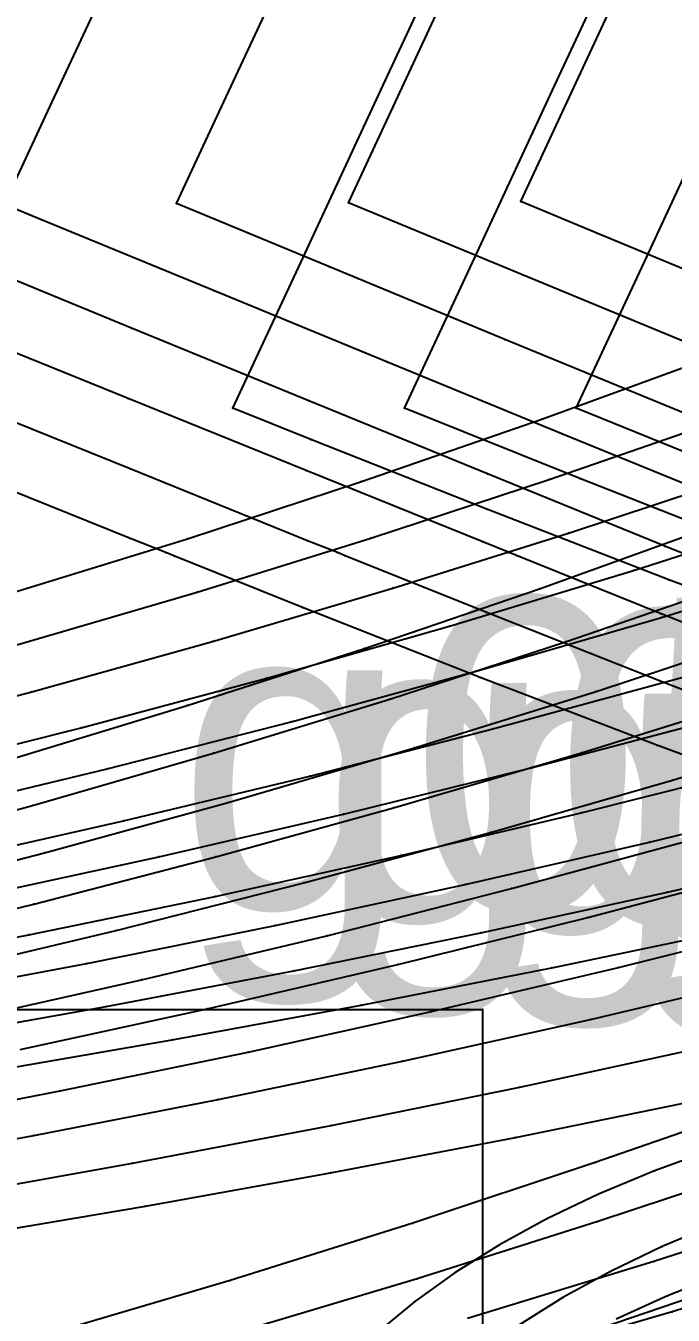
# Model space of a CAD drawing. Extents: x -2408 to 1029, y -526 to 2095.
# Drawn here: x -369.3 to -317.6, y 1401.6 to 1504.6 of the extents above; entities that cross this region are included whole.
import ezdxf

# ---------------------------------------------------------------- set-up
doc = ezdxf.new("R2010")
doc.units = 0
doc.layers.add('TEXT', color=7, linetype='Continuous')

# ---------------------------------------------------------------- blocks, each defined once
blk = doc.blocks.new(' -30')
at = {"layer": '1'}
for points in [[(146.046572, 1030.066786), (159.896121, 1034.343554), (173.786965, 1038.89631), (188.201002, 1043.887422), (202.501794, 1049.092839), (216.759756, 1054.511191), (230.955195, 1060.091369), (243.916607, 1065.312729), (245.067468, 1065.776346), (259.100474, 1071.458129), (273.102488, 1077.10928)], [(318.337823, 1078.588526), (324.656628, 1064.865272), (331.128043, 1050.810587), (337.397954, 1037.193554), (341.476479, 1028.3358), (332.67395, 1024.812805), (318.612559, 1019.189992), (304.623987, 1013.601533), (290.473653, 1007.954145), (276.094572, 1002.222342), (273.450279, 1001.171188), (272.829819, 1000.922089), (261.800264, 996.540208), (247.75161, 991.036685), (233.544141, 985.642384), (219.371839, 980.464949), (204.897519, 975.358333), (190.61272, 970.499773), (175.89827, 965.724167), (161.474439, 961.294645), (147.270055, 957.182145), (132.709902, 953.223638)], [(-94.802148, 510.607237), (-94.92007, 495.218377), (-94.849239, 479.974435), (-94.527407, 465.687633), (-93.937497, 450.831002), (-93.098738, 435.516135), (-92.109499, 420.534611), (-91.504507, 412.391815), (-106.438525, 409.720329), (-114.166003, 408.231014), (-119.644224, 406.949512), (-124.775494, 405.499108), (-129.635597, 403.873403), (-133.993312, 402.168599), (-138.086996, 400.305998)]]:
    blk.add_lwpolyline(points, dxfattribs=at)
at = {"layer": '14'}
for points in [[(145.60942, 1016.694667), (159.855558, 1021.012956), (174.025488, 1025.573994), (188.010876, 1030.340417), (202.556056, 1035.571492), (216.613466, 1040.8583), (231.016792, 1046.467494), (245.371055, 1052.200986), (249.235153, 1053.761826), (249.235153, 1053.761826), (256.057094, 1038.945869), (262.564032, 1024.81404), (268.132896, 1012.721558), (268.132381, 1012.721329), (268.132114, 1012.721252), (264.118011, 1011.111172), (249.89318, 1005.467647), (235.685252, 1000.013509), (221.335671, 994.693965), (206.941998, 989.526014), (192.480177, 984.520378), (177.890002, 979.692252), (163.289057, 975.10716), (149.057305, 970.891915)], [(-107.447786, 515.697021), (-107.630848, 499.494936), (-107.59201, 483.699343), (-107.334268, 469.047236), (-106.777074, 453.55854), (-106.009624, 438.589179), (-105.05906, 423.721831), (-104.773865, 419.820175), (-112.92615, 418.352416), (-119.410509, 416.948304), (-125.016039, 415.490597), (-130.165454, 413.906458), (-135.017357, 412.164035), (-139.49255, 410.303017), (-143.626633, 408.325475), (-147.418247, 406.247763), (-150.941165, 404.038842), (-154.175671, 401.715027), (-157.04112, 399.354777)]]:
    blk.add_lwpolyline(points, dxfattribs=at)
at = {"layer": '3'}
for p in [(188.201002, 1043.887422), (173.786965, 1038.89631), (159.896121, 1034.343554), (188.010876, 1030.340417), (174.025488, 1025.573994), (159.855558, 1021.012956), (192.480177, 984.520378), (177.890002, 979.692252), (163.289057, 975.10716), (-135.017357, 412.164035), (-139.49255, 410.303017), (-143.626633, 408.325475), (-147.418247, 406.247763), (-150.941165, 404.038842), (-154.175671, 401.715027), (-133.993312, 402.168599)]:
    blk.add_point(p, dxfattribs=at)
at = {"layer": 'TEXT', "color": 7}
blk.add_text('g05-30', height=25, dxfattribs=at).set_placement((159.04, 1004.64))
blk = doc.blocks.new('-30')
at = {"layer": '1'}
blk.add_lwpolyline([(-621.816635, 751.94191), (-605.712108, 751.94191), (-590.007003, 751.94191), (-576.306009, 751.94191), (-575.152168, 751.94191), (-575.152168, 736.519947), (-575.152168, 721.699142), (-595.670056, 721.699142), (-613.389459, 721.699142)], dxfattribs=at)
at = {"layer": '14'}
blk.add_lwpolyline([(-621.816635, 751.94191), (-605.712108, 751.94191), (-590.007003, 751.94191), (-576.306009, 751.94191), (-575.152168, 751.94191), (-575.152168, 736.519947), (-575.152168, 721.699142), (-595.670056, 721.699142), (-613.389459, 721.699142)], dxfattribs=at)
at = {"layer": '2'}
blk.add_point((-575.152168, 751.94191), dxfattribs=at)
blk.add_point((-575.152168, 751.94191), dxfattribs=at)
at = {"layer": '3'}
for p in [(-605.712108, 751.94191), (-605.712108, 751.94191), (-590.007003, 751.94191), (-590.007003, 751.94191), (-576.306009, 751.94191), (-576.306009, 751.94191), (-575.152168, 736.519947), (-575.152168, 736.519947)]:
    blk.add_point(p, dxfattribs=at)
blk = doc.blocks.new(' -31')
at = {"layer": '1'}
blk.add_lwpolyline([(145.402375, 1025.916377), (159.820729, 1030.124264), (173.680122, 1034.422597), (187.948491, 1039.111016), (202.267384, 1044.080894), (216.377326, 1049.225897), (230.842432, 1054.725603), (244.823244, 1060.210773), (257.632027, 1065.31395), (258.772705, 1065.768421), (273.166301, 1071.517705), (287.449371, 1077.224037)], dxfattribs=at)
at = {"layer": '14'}
for points in [[(132.396191, 1009.209824), (146.642882, 1013.073175), (161.106041, 1017.252778), (175.217085, 1021.585355), (189.254622, 1026.149249), (203.664295, 1031.101936)], [(206.261899, 984.636801), (191.836249, 979.853162), (177.406281, 975.297875), (162.757441, 970.925727)], [(-102.367792, 519.202194), (-102.591168, 502.7479), (-102.603046, 487.153104), (-102.402857, 471.839814), (-101.962557, 457.181413), (-101.253314, 441.500905), (-100.364637, 426.136454), (-99.693871, 416.315002), (-107.84615, 414.847221), (-114.330507, 413.443097), (-119.936035, 411.985387), (-125.085454, 410.401247), (-129.93736, 408.658831), (-134.41255, 406.797831), (-138.546636, 404.820276), (-142.338245, 402.742581), (-145.861162, 400.533666)]]:
    blk.add_lwpolyline(points, dxfattribs=at)
at = {"layer": '3'}
for p in [(187.948491, 1039.111016), (173.680122, 1034.422597), (159.820729, 1030.124264), (189.254622, 1026.149249), (175.217085, 1021.585355), (161.106041, 1017.252778), (146.642882, 1013.073175), (191.836249, 979.853162), (177.406281, 975.297875), (-134.41255, 406.797831), (-138.546636, 404.820276), (-142.338245, 402.742581)]:
    blk.add_point(p, dxfattribs=at)
at = {"layer": 'TEXT', "color": 7}
blk.add_text('g05-31', height=25, dxfattribs=at).set_placement((169.72, 1003.67))
blk = doc.blocks.new(' -32')
at = {"layer": '1'}
blk.add_lwpolyline([(131.220497, 1018.445942), (145.752876, 1022.224506), (160.195872, 1026.232034), (174.597374, 1030.48259), (188.631312, 1034.876482), (202.885353, 1039.597651), (217.472892, 1044.690018), (231.574709, 1049.847768), (245.806485, 1055.258173), (259.789032, 1060.730029), (271.347237, 1065.315628), (274.125396, 1066.417904), (288.46595, 1072.11752), (302.608638, 1077.738949)], dxfattribs=at)
at = {"layer": '14'}
for points in [[(132.044623, 1005.561161), (146.773454, 1009.351388), (161.438868, 1013.38084), (176.326034, 1017.737286), (190.849765, 1022.250228), (205.296784, 1027.001347)], [(210.274209, 981.480985), (195.450557, 976.711731), (180.556721, 972.165743)]]:
    blk.add_lwpolyline(points, dxfattribs=at)
at = {"layer": '3'}
for p in [(188.631312, 1034.876482), (174.597374, 1030.48259), (160.195872, 1026.232034), (145.752876, 1022.224506), (190.849765, 1022.250228), (176.326034, 1017.737286), (161.438868, 1013.38084), (146.773454, 1009.351388), (195.450557, 976.711731)]:
    blk.add_point(p, dxfattribs=at)
at = {"layer": 'TEXT', "color": 7}
blk.add_text('g05-32', height=25, dxfattribs=at).set_placement((181.11, 1002.86))
blk = doc.blocks.new(' -33')
at = {"layer": '1'}
for points in [[(-545.149032, 953.489389), (-559.232663, 957.409186), (-573.264929, 961.57915), (-587.762905, 966.154363), (-602.382815, 971.016992), (-616.743148, 976.006816), (-631.099971, 981.177403), (-645.33917, 986.503052), (-659.78629, 992.156968), (-673.873731, 997.871882), (-682.281036, 1001.3311), (-682.806625, 1001.551514), (-688.225036, 1003.783401), (-702.54612, 1009.702672), (-716.502524, 1015.48381), (-730.499472, 1021.292551), (-744.362144, 1027.055798), (-750.445557, 1029.588776), (-746.741071, 1037.541389), (-740.393803, 1051.167375)], [(134.079505, 1015.688423), (148.839588, 1019.383526), (163.675903, 1023.352798), (178.271132, 1027.510495), (192.971397, 1031.957475), (207.179358, 1036.510142), (221.72836, 1041.429301), (236.236683, 1046.582096), (250.637788, 1051.918362), (264.767873, 1057.335993), (279.065367, 1062.943275), (285.062695, 1065.316849), (293.363699, 1068.602246), (307.309375, 1074.134018), (321.33089, 1079.704903), (335.201751, 1085.223713), (349.071618, 1090.749711), (353.139229, 1092.372131), (359.660655, 1078.208832), (365.989945, 1064.462811), (372.269339, 1050.82515), (378.545277, 1037.194993)]]:
    blk.add_lwpolyline(points, dxfattribs=at)
at = {"layer": '14'}
for points in [[(130.456307, 1001.769517), (145.062039, 1005.314683), (159.61126, 1009.086484), (173.797025, 1012.999371), (188.821907, 1017.401912), (203.175623, 1021.859929), (217.456673, 1026.543979), (232.138738, 1031.620144), (246.270399, 1036.735167), (260.476804, 1042.070281), (274.494824, 1047.488045), (288.194082, 1052.891253), (290.383148, 1053.761826), (290.383148, 1053.761826), (297.205089, 1038.945869)], [(297.443515, 1008.064399), (283.2111, 1002.58065), (268.831718, 997.223812), (254.409211, 992.017019), (239.927337, 986.94306), (225.39132, 982.027205), (210.726883, 977.274737), (196.064024, 972.749859), (181.175863, 968.403239), (166.379039, 964.334894), (151.520569, 960.496388), (136.31871, 956.819283)]]:
    blk.add_lwpolyline(points, dxfattribs=at)
at = {"layer": '2'}
blk.add_point((-750.445557, 1029.588776), dxfattribs=at)
at = {"layer": '3'}
for p in [(-746.741071, 1037.541389), (192.971397, 1031.957475), (-744.362144, 1027.055798), (178.271132, 1027.510495), (163.675903, 1023.352798), (148.839588, 1019.383526), (188.821907, 1017.401912), (173.797025, 1012.999371), (159.61126, 1009.086484), (145.062039, 1005.314683), (196.064024, 972.749859)]:
    blk.add_point(p, dxfattribs=at)
at = {"layer": 'TEXT', "color": 7}
blk.add_text('g05-33', height=25, dxfattribs=at).set_placement((192.21, 1002))
blk = doc.blocks.new(' -34')
at = {"layer": '1'}
for points in [[(-550.517715, 951.218091), (-564.581737, 955.018842), (-578.356641, 958.999216), (-592.684289, 963.396074), (-607.461636, 968.182291), (-622.171485, 973.173693), (-636.435727, 978.203608), (-651.027226, 983.531141), (-665.113804, 988.889181), (-679.549962, 994.62091), (-693.934179, 1000.484594), (-695.977249, 1001.323013), (-696.523972, 1001.548691), (-708.082124, 1006.297628), (-722.42343, 1012.204415), (-736.525376, 1018.024239), (-750.311137, 1023.723572), (-764.211731, 1029.481049), (-760.648042, 1037.131367), (-754.324817, 1050.70573)], [(135.1284, 1012.579824), (150.057391, 1016.1527), (164.758572, 1019.91402), (179.568786, 1023.950956), (194.379777, 1028.240371), (209.054884, 1032.744153), (223.482136, 1037.425702), (238.006944, 1042.392402), (252.197434, 1047.46892), (266.586454, 1052.815817), (281.016151, 1058.348302), (295.30853, 1063.94776), (298.778954, 1065.316315), (309.449209, 1069.524197), (323.790231, 1075.183594), (337.957864, 1080.777469), (351.903869, 1086.286333), (365.701351, 1091.739034), (366.924133, 1092.222443), (373.462202, 1078.023018), (379.795192, 1064.268981)]]:
    blk.add_lwpolyline(points, dxfattribs=at)
at = {"layer": '14'}
blk.add_lwpolyline([(135.743597, 999.690057), (150.786846, 1003.25315), (165.773418, 1007.04932), (180.699119, 1011.079142), (195.249117, 1015.251352), (210.041914, 1019.744057), (224.76154, 1024.469628), (239.287122, 1029.386196), (253.854933, 1034.558007), (268.497048, 1039.966821), (282.94124, 1045.473685), (297.342031, 1051.0929)], dxfattribs=at)
at = {"layer": '2'}
blk.add_point((-764.211731, 1029.481049), dxfattribs=at)
at = {"layer": '3'}
for p in [(-760.648042, 1037.131367), (194.379777, 1028.240371), (-750.311137, 1023.723572), (179.568786, 1023.950956), (164.758572, 1019.91402), (150.057391, 1016.1527), (195.249117, 1015.251352), (180.699119, 1011.079142), (165.773418, 1007.04932), (150.786846, 1003.25315)]:
    blk.add_point(p, dxfattribs=at)
blk = doc.blocks.new(' -35')
at = {"layer": '1'}
for points in [[(-550.179271, 947.552343), (-564.687605, 951.275287), (-579.084588, 955.230128), (-593.413641, 959.423363), (-607.946936, 963.933398), (-622.645994, 968.730844), (-637.340933, 973.733531), (-651.917128, 978.892163), (-666.263816, 984.163044), (-680.707805, 989.680632), (-695.103331, 995.395223), (-709.428529, 1001.214715), (-709.673004, 1001.314545), (-710.240784, 1001.54686), (-723.529996, 1006.981665), (-737.834248, 1012.851331), (-751.717857, 1018.56868), (-765.729484, 1024.354546), (-777.958221, 1029.415512), (-774.363027, 1037.133492), (-768.03641, 1050.715187)], [(132.402557, 1008.742196), (147.14449, 1012.057185), (162.022554, 1015.636288), (176.658411, 1019.391969), (191.655861, 1023.485728), (206.169946, 1027.687836), (220.786767, 1032.164237), (235.164821, 1036.810364), (249.762016, 1041.7702), (263.998619, 1046.832929), (278.099179, 1052.042997), (292.219216, 1057.421194), (306.303614, 1062.892786), (312.493324, 1065.319824), (320.732604, 1068.550538), (334.993237, 1074.162745), (349.26085, 1079.793399), (363.240981, 1085.323904), (377.097833, 1090.818459)]]:
    blk.add_lwpolyline(points, dxfattribs=at)
at = {"layer": '14'}
blk.add_lwpolyline([(133.372515, 995.958266), (148.562666, 999.348473), (163.373171, 1002.887081), (178.129693, 1006.645898), (192.828445, 1010.625454), (207.781353, 1014.919375), (222.351681, 1019.345408), (236.852936, 1023.991285), (251.161436, 1028.814304), (265.519885, 1033.881606), (279.815377, 1039.124053), (294.201358, 1044.566132)], dxfattribs=at)
at = {"layer": '2'}
blk.add_point((-777.958221, 1029.415512), dxfattribs=at)
at = {"layer": '3'}
for p in [(-774.363027, 1037.133492), (-765.729484, 1024.354546), (176.658411, 1019.391969), (-751.717857, 1018.56868), (162.022554, 1015.636288), (147.14449, 1012.057185), (178.129693, 1006.645898), (163.373171, 1002.887081), (148.562666, 999.348473)]:
    blk.add_point(p, dxfattribs=at)
blk = doc.blocks.new(' -36')
at = {"layer": '1'}
for points in [[(-546.088026, 943.170944), (-560.933354, 946.717948), (-575.51271, 950.448781), (-589.957954, 954.406344), (-604.404219, 958.623304), (-618.897854, 963.098694), (-633.213269, 967.739666), (-647.673371, 972.626913), (-661.873992, 977.607779), (-676.349423, 982.865193), (-690.433545, 988.167029), (-704.883824, 993.825173), (-718.837954, 999.459586), (-723.384781, 1001.313019), (-723.95607, 1001.548462), (-733.142492, 1005.297678), (-747.164186, 1011.035515), (-761.100629, 1016.750202), (-775.020843, 1022.468556), (-788.754488, 1028.120391), (-791.710129, 1029.338455), (-788.080243, 1037.130921), (-781.752408, 1050.715209)], [(134.224027, 1006.014801), (149.116599, 1009.235017), (163.875123, 1012.647883), (178.853424, 1016.344791), (193.504608, 1020.192428), (208.138447, 1024.267282), (222.669504, 1028.546404), (237.385666, 1033.120538), (251.782084, 1037.832761), (266.020717, 1042.723992), (280.281963, 1047.830555), (294.57199, 1053.124361), (308.728113, 1058.514717), (323.073791, 1064.090717), (326.210251, 1065.317764), (337.305057, 1069.658394), (351.458665, 1075.196744), (365.447101, 1080.671039), (379.593423, 1086.207642)]]:
    blk.add_lwpolyline(points, dxfattribs=at)
at = {"layer": '14'}
blk.add_lwpolyline([(138.018479, 993.83393), (152.974345, 997.083633), (168.206966, 1000.626342), (183.385717, 1004.395141), (198.506597, 1008.390551), (213.237331, 1012.518376), (228.23233, 1016.962858), (243.158074, 1021.633519), (257.886976, 1026.487731), (272.666088, 1031.600028), (287.377879, 1036.903154), (301.54363, 1042.181581)], dxfattribs=at)
at = {"layer": '3'}
for p in [(-788.080243, 1037.130921), (-788.754488, 1028.120391), (-775.020843, 1022.468556), (-761.100629, 1016.750202), (178.853424, 1016.344791), (163.875123, 1012.647883), (-747.164186, 1011.035515), (149.116599, 1009.235017), (183.385717, 1004.395141), (168.206966, 1000.626342), (152.974345, 997.083633)]:
    blk.add_point(p, dxfattribs=at)
blk = doc.blocks.new(' -37')
at = {"layer": '1'}
for points in [[(-549.536998, 940.671178), (-565.043626, 944.260929), (-579.719997, 947.898719), (-594.142438, 951.72686), (-608.849022, 955.888202), (-623.617591, 960.320251), (-638.286424, 964.958592), (-652.924611, 969.802679), (-667.209652, 974.709338), (-681.741429, 979.865051), (-695.873955, 985.069032), (-710.271104, 990.588289), (-724.184115, 996.091386), (-737.08519, 1001.295547), (-737.676468, 1001.538925), (-738.942784, 1002.050241), (-753.123329, 1007.83247), (-767.397532, 1013.662201), (-781.548446, 1019.452861), (-795.680384, 1025.253665)], [(119.558447, 1000.158091), (134.488433, 1003.039354), (149.358465, 1006.111226), (164.19812, 1009.390589), (178.614819, 1012.78758), (193.882304, 1016.617294), (208.518037, 1020.516576), (223.145579, 1024.640197), (237.847507, 1029.016523), (252.348872, 1033.564236), (266.603241, 1038.261127), (280.969472, 1043.218578), (295.267437, 1048.350026), (309.517842, 1053.631149), (323.960309, 1059.126424), (338.130296, 1064.619204), (339.925804, 1065.318832), (352.209141, 1070.105026), (366.334854, 1075.613246)]]:
    blk.add_lwpolyline(points, dxfattribs=at)
at = {"layer": '14'}
blk.add_lwpolyline([(121.894669, 987.674831), (136.97646, 990.58577), (152.011586, 993.691461), (166.668999, 996.927437), (181.613636, 1000.446725), (196.507032, 1004.17853), (211.345621, 1008.12333), (225.788865, 1012.18414), (240.508823, 1016.550555), (255.163712, 1021.129379), (269.623048, 1025.877159), (284.14063, 1030.870978), (298.59491, 1036.045353)], dxfattribs=at)
at = {"layer": '3'}
for p in [(-781.548446, 1019.452861), (-767.397532, 1013.662201), (178.614819, 1012.78758), (164.19812, 1009.390589), (-753.123329, 1007.83247), (149.358465, 1006.111226), (134.488433, 1003.039354), (-738.942784, 1002.050241), (181.613636, 1000.446725), (166.668999, 996.927437), (152.011586, 993.691461), (136.97646, 990.58577)]:
    blk.add_point(p, dxfattribs=at)
blk = doc.blocks.new(' -38')
at = {"layer": '1'}
for points in [[(-549.17449, 937.395282), (-564.172123, 940.704734), (-579.143841, 944.22643), (-593.828656, 947.92436), (-608.681233, 951.919878), (-623.447312, 956.148027), (-638.167271, 960.606987), (-652.657825, 965.21925), (-667.255307, 970.063828), (-681.801836, 975.066497), (-696.291356, 980.224635), (-710.820775, 985.582316), (-725.18559, 991.077982), (-739.227644, 996.639557), (-750.781097, 1001.297531), (-751.389313, 1001.545792), (-753.491003, 1002.393675), (-767.610999, 1008.101741), (-781.824876, 1013.84348), (-795.779607, 1019.480303)], [(123.016186, 997.959636), (138.273801, 1000.824781), (153.322849, 1003.849998), (168.500453, 1007.11267), (183.235101, 1010.4933), (198.316014, 1014.177251), (213.128926, 1018.018919), (228.09919, 1022.129395), (242.599865, 1026.33312), (257.447983, 1030.867697), (272.228826, 1035.616539), (286.486875, 1040.421015), (301.133357, 1045.567185), (315.692085, 1050.865387), (330.229563, 1056.311505), (344.275493, 1061.693402), (353.640518, 1065.321579), (358.500034, 1067.204314), (372.765039, 1072.74267)]]:
    blk.add_lwpolyline(points, dxfattribs=at)
at = {"layer": '14'}
for points in [[(-548.345285, 950.207254), (-563.175652, 953.505247), (-577.957604, 957.010234), (-592.476624, 960.693889), (-607.137884, 964.67407), (-621.73458, 968.887432), (-636.267032, 973.317595), (-650.893257, 977.999417), (-665.30186, 982.811348), (-679.30642, 987.656541), (-694.327577, 993.023309), (-708.573041, 998.299243), (-723.16608, 1003.924681), (-737.278336, 1009.546382), (-746.019135, 1013.071899), (-746.019974, 1013.072281), (-746.023483, 1013.064804), (-740.408826, 1025.118075), (-733.846494, 1039.205766), (-726.966476, 1053.975449)], [(119.220692, 984.378815), (134.014915, 987.079317), (148.768111, 989.954893), (163.483969, 993.016082), (178.513735, 996.353236), (193.142249, 999.812041), (207.722623, 1003.469562), (222.251785, 1007.326255), (237.068672, 1011.480938), (251.484607, 1015.741065), (265.839999, 1020.199777), (280.001393, 1024.812972), (294.904799, 1029.89651), (309.0697, 1034.92466), (323.338564, 1040.157322), (337.405313, 1045.452835), (351.437154, 1050.840185), (358.963165, 1053.761826), (358.963165, 1053.761826), (365.785106, 1038.945869)]]:
    blk.add_lwpolyline(points, dxfattribs=at)
at = {"layer": '2'}
blk.add_point((-746.023483, 1013.064804), dxfattribs=at)
at = {"layer": '3'}
for p in [(-740.408826, 1025.118075), (-781.824876, 1013.84348), (-746.019974, 1013.072281), (-746.019135, 1013.071899), (183.235101, 1010.4933), (-767.610999, 1008.101741), (168.500453, 1007.11267), (153.322849, 1003.849998), (-753.491003, 1002.393675), (-751.389313, 1001.545792), (-750.781097, 1001.297531), (138.273801, 1000.824781), (-739.227644, 996.639557), (178.513735, 996.353236), (163.483969, 993.016082), (148.768111, 989.954893), (134.014915, 987.079317)]:
    blk.add_point(p, dxfattribs=at)
at = {"layer": '4'}
for p in [(-746.019974, 1013.072281), (-746.019135, 1013.071899), (-751.389313, 1001.545792), (-750.781097, 1001.297531)]:
    blk.add_point(p, dxfattribs=at)
blk = doc.blocks.new(' -39')
at = {"layer": '1'}
for points in [[(-549.529295, 934.361248), (-564.535652, 937.543096), (-579.294051, 940.865493), (-594.210439, 944.445963), (-608.74346, 948.169501), (-623.541269, 952.212173), (-638.283165, 956.486251), (-652.952613, 960.972167), (-667.279614, 965.559094), (-681.833281, 970.406735), (-696.159356, 975.344522), (-710.611662, 980.487132), (-724.770656, 985.711709), (-739.095536, 991.198618), (-753.24907, 996.776907), (-764.484177, 1001.280136), (-765.109634, 1001.536407), (-767.485263, 1002.489666), (-781.677951, 1008.220886), (-795.904778, 1013.956777)], [(120.460439, 994.740936), (135.559119, 997.426291), (150.570357, 1000.280769), (165.50669, 1003.313833), (180.440507, 1006.549348), (195.457158, 1010.017214), (210.210505, 1013.637595), (224.999399, 1017.481557), (239.294236, 1021.404311), (254.516026, 1025.809017), (269.042059, 1030.236455), (283.595017, 1034.894707), (297.864698, 1039.672803), (312.292316, 1044.705744), (326.637272, 1049.894272), (340.954818, 1055.231175), (355.236348, 1060.664412), (367.355995, 1065.322647)]]:
    blk.add_lwpolyline(points, dxfattribs=at)
at = {"layer": '14'}
for points in [[(-553.393472, 948.142375), (-568.597582, 951.451346), (-583.754813, 954.965825), (-598.855704, 958.712109), (-613.682583, 962.652486), (-628.654201, 966.890039), (-643.560282, 971.353927), (-658.562591, 976.079333), (-673.340516, 980.944525), (-688.062694, 985.976099), (-702.375743, 991.025822), (-716.992, 996.357949), (-731.243012, 1001.75886), (-745.721811, 1007.451969), (-759.735794, 1013.072205), (-759.736023, 1013.072281), (-759.739456, 1013.064804), (-754.124798, 1025.118075), (-747.562467, 1039.205766), (-740.682449, 1053.975449)], [(123.230635, 982.330992), (137.684655, 984.904751), (153.540877, 987.921749), (168.638532, 990.993933), (183.343571, 994.184911), (198.356177, 997.652795), (213.320697, 1001.324315), (228.233832, 1005.199912), (242.73741, 1009.179982), (257.539702, 1013.459668), (272.281196, 1017.943193), (286.958863, 1022.629949), (301.43666, 1027.4724), (315.985113, 1032.543818), (330.476915, 1037.774917), (345.080031, 1043.199982), (359.482535, 1048.671111), (372.679138, 1053.761826)]]:
    blk.add_lwpolyline(points, dxfattribs=at)
at = {"layer": '2'}
blk.add_point((-759.739456, 1013.064804), dxfattribs=at)
at = {"layer": '3'}
for p in [(-747.562467, 1039.205766), (-754.124798, 1025.118075), (-759.736023, 1013.072281), (-759.735794, 1013.072205), (-781.677951, 1008.220886), (-745.721811, 1007.451969), (180.440507, 1006.549348), (165.50669, 1003.313833), (-767.485263, 1002.489666), (-765.109634, 1001.536407), (-764.484177, 1001.280136), (150.570357, 1000.280769), (-753.24907, 996.776907), (135.559119, 997.426291), (-739.095536, 991.198618), (168.638532, 990.993933), (153.540877, 987.921749), (137.684655, 984.904751)]:
    blk.add_point(p, dxfattribs=at)
at = {"layer": '4'}
for p in [(-759.736023, 1013.072281), (-759.735794, 1013.072205), (-765.109634, 1001.536407), (-764.484177, 1001.280136)]:
    blk.add_point(p, dxfattribs=at)
blk = doc.blocks.new(' -40')
at = {"layer": '1'}
for points in [[(-548.699854, 931.167774), (-563.73113, 934.226303), (-578.64294, 937.434832), (-593.523432, 940.832687), (-608.265674, 944.420964), (-623.037715, 948.262567), (-637.749039, 952.331167), (-652.497749, 956.644366), (-667.086432, 961.132105), (-681.770925, 965.858444), (-695.972976, 970.603217), (-710.883067, 975.745707), (-724.793774, 980.704495), (-739.589348, 986.168049), (-753.704715, 991.568032), (-767.902788, 997.169207), (-778.183975, 1001.285782), (-778.821945, 1001.544342), (-781.708583, 1002.700954), (-796.345923, 1008.574664)], [(121.653128, 992.244216), (136.614628, 994.810591), (151.722587, 997.578592), (166.954199, 1000.55893), (181.989532, 1003.697902), (196.937981, 1007.022716), (211.885231, 1010.557427), (226.895148, 1014.321071), (241.741659, 1018.257591), (256.469501, 1022.376035), (271.204094, 1026.712692), (285.983141, 1031.283686), (300.593819, 1036.021162), (315.29356, 1041.003823), (329.77987, 1046.10865), (344.369741, 1051.415679), (358.758732, 1056.788266)]]:
    blk.add_lwpolyline(points, dxfattribs=at)
at = {"layer": '14'}
for points in [[(-548.47564, 944.07202), (-563.714223, 947.200754), (-578.500073, 950.414068), (-593.242419, 953.818497), (-607.932947, 957.437126), (-623.118157, 961.438904), (-637.686866, 965.524383), (-652.19527, 969.820581), (-666.809009, 974.365372), (-681.198367, 979.039045), (-695.534872, 983.871909), (-710.207219, 988.979317), (-724.446147, 994.094091), (-738.625564, 999.369941), (-753.17555, 1004.995766), (-767.23578, 1010.581536), (-773.451843, 1013.072205), (-773.451996, 1013.072281), (-773.455505, 1013.064804), (-767.840848, 1025.118075), (-761.278516, 1039.205766), (-754.398499, 1053.975449)], [(119.645877, 979.043594), (134.468834, 981.539629), (149.271798, 984.198976), (164.035464, 987.02462), (178.764458, 990.02629), (193.82849, 993.295913), (208.476288, 996.675499), (223.07946, 1000.244369), (237.635153, 1004.002928), (252.50054, 1008.052183), (266.951412, 1012.195616), (281.346333, 1016.528585), (295.682558, 1021.050542), (310.532791, 1025.954694), (324.74548, 1030.848572), (338.904251, 1035.896575), (353.179962, 1041.137101), (367.250711, 1046.424374)]]:
    blk.add_lwpolyline(points, dxfattribs=at)
at = {"layer": '2'}
blk.add_point((-773.455505, 1013.064804), dxfattribs=at)
at = {"layer": '3'}
for p in [(-761.278516, 1039.205766), (-767.840848, 1025.118075), (-773.451996, 1013.072281), (-773.451843, 1013.072205), (-767.23578, 1010.581536), (-753.17555, 1004.995766), (-781.708583, 1002.700954), (-778.821945, 1001.544342), (-778.183975, 1001.285782), (166.954199, 1000.55893), (-738.625564, 999.369941), (-767.902788, 997.169207), (151.722587, 997.578592), (136.614628, 994.810591), (-753.704715, 991.568032), (164.035464, 987.02462), (-739.589348, 986.168049), (149.271798, 984.198976), (134.468834, 981.539629)]:
    blk.add_point(p, dxfattribs=at)
at = {"layer": '4'}
for p in [(-773.451996, 1013.072281), (-773.451843, 1013.072205), (-778.821945, 1001.544342), (-778.183975, 1001.285782)]:
    blk.add_point(p, dxfattribs=at)

msp = doc.modelspace()

# ---------------------------------------------------------------- block references
at = {"layer": '1'}
for name, p in [(' -30', (-184.050297, 1001.000083)), (' -31', (-184.050388, 1000.311413)), ('-30', (242.348354, 674.107349)), (' -34', (420.69429, 460.98861)), (' -33', (420.69429, 460.98861)), (' -36', (420.69429, 460.98861)), (' -38', (420.69429, 460.98861)), (' -35', (420.69429, 460.98861)), (' -37', (420.69429, 460.98861)), (' -39', (420.69429, 460.98861)), (' -40', (420.69429, 460.98861)), (' -32', (-514.58038, 429.196867)), (' -34', (-512.877729, 429.098086)), (' -33', (-513.729155, 429.147803)), (' -31', (-515.430888, 429.247568)), (' -30', (-516.281493, 429.297884)), (' -36', (-507.788996, 429.001375)), (' -35', (-508.640982, 429.051384)), (' -38', (-502.699294, 428.903101)), (' -37', (-503.551747, 428.953571)), (' -39', (-498.461818, 428.854057)), (' -40', (-494.224148, 428.804325))]:
    msp.add_blockref(name, p, dxfattribs=at)

doc.saveas('drawing.dxf')
